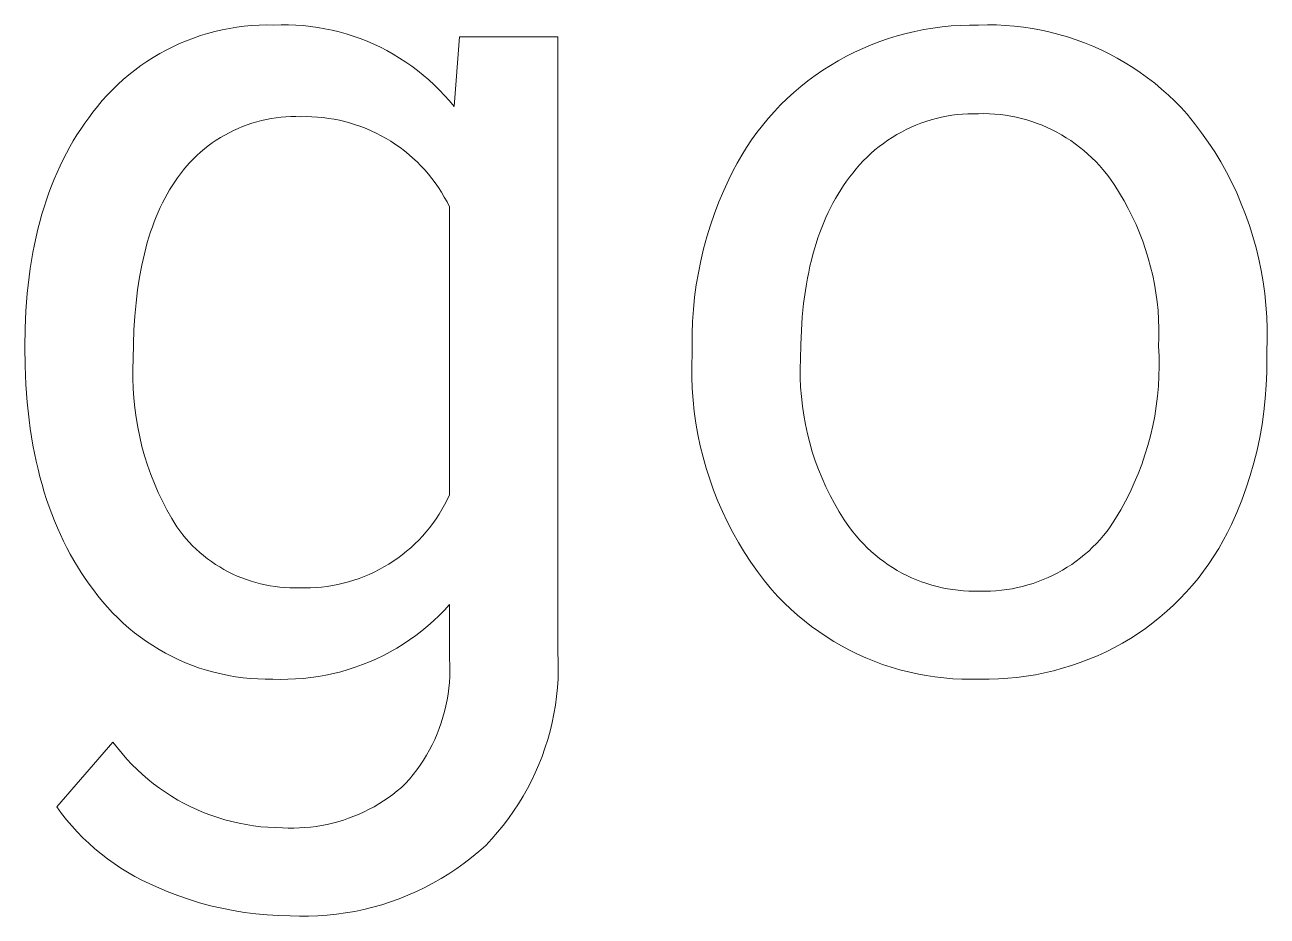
# Model space of a CAD drawing. Header units: millimetres. Extents: x -1246 to 2331, y -493 to 2006.
# Drawn here: x 1378.98 to 1428.53, y -220.11 to -184.54 of the extents above; entities that cross this region are included whole.
import ezdxf

# ---------------------------------------------------------------- set-up
doc = ezdxf.new("R2010")
doc.units = ezdxf.units.MM
doc.header["$MEASUREMENT"] = 0
doc.layers.add('Domyślny', color=7, linetype='Continuous', true_color=0x000000)

msp = doc.modelspace()

# ---------------------------------------------------------------- linework, layer by layer
at = {"layer": 'Domyślny', "color": 18, "lineweight": 15, "true_color": 0x000000}
for p, q in [((1386.27, -184.886), (1386.557, -184.809)), ((1386.557, -184.809), (1386.846, -184.741)), ((1386.846, -184.741), (1387.138, -184.684)), ((1387.138, -184.684), (1387.431, -184.636)), ((1387.431, -184.636), (1387.726, -184.599)), ((1387.726, -184.599), (1388.022, -184.571)), ((1388.022, -184.571), (1388.319, -184.554)), ((1388.319, -184.554), (1388.616, -184.547)), ((1388.616, -184.547), (1388.913, -184.55)), ((1388.913, -184.55), (1389.205, -184.541)), ((1389.205, -184.541), (1389.498, -184.542)), ((1389.498, -184.542), (1389.79, -184.553)), ((1389.79, -184.553), (1390.081, -184.574)), ((1390.081, -184.574), (1390.372, -184.604)), ((1390.372, -184.604), (1390.662, -184.645)), ((1390.662, -184.645), (1390.95, -184.695)), ((1390.95, -184.695), (1391.236, -184.755)), ((1391.236, -184.755), (1391.52, -184.824)), ((1391.52, -184.824), (1391.801, -184.903)), ((1414.126, -184.885), (1414.481, -184.801)), ((1414.481, -184.801), (1414.839, -184.729)), ((1414.839, -184.729), (1415.199, -184.669)), ((1415.199, -184.669), (1415.561, -184.621)), ((1415.561, -184.621), (1415.924, -184.585)), ((1415.924, -184.585), (1416.289, -184.561)), ((1416.289, -184.561), (1416.654, -184.549)), ((1416.654, -184.549), (1417.019, -184.55)), ((1417.019, -184.55), (1417.378, -184.542)), ((1417.378, -184.542), (1417.738, -184.547)), ((1417.738, -184.547), (1418.098, -184.565)), ((1418.098, -184.565), (1418.456, -184.594)), ((1418.456, -184.594), (1418.814, -184.636)), ((1418.814, -184.636), (1419.17, -184.689)), ((1419.17, -184.689), (1419.523, -184.755)), ((1419.523, -184.755), (1419.875, -184.833)), ((1384.882, -185.414), (1385.152, -185.29)), ((1385.152, -185.29), (1385.426, -185.175)), ((1385.426, -185.175), (1385.704, -185.069)), ((1385.704, -185.069), (1385.985, -184.972)), ((1385.985, -184.972), (1386.27, -184.886)), ((1391.801, -184.903), (1392.08, -184.992)), ((1392.08, -184.992), (1392.355, -185.089)), ((1392.355, -185.089), (1392.627, -185.196)), ((1392.627, -185.196), (1392.896, -185.312)), ((1392.896, -185.312), (1393.16, -185.437)), ((1396.096, -187.802), (1396.311, -185.014)), ((1396.311, -185.014), (1400.242, -185.014)), ((1400.242, -185.014), (1400.242, -209.577)), ((1412.739, -185.338), (1413.08, -185.208)), ((1413.08, -185.208), (1413.425, -185.089)), ((1413.425, -185.089), (1413.774, -184.981)), ((1413.774, -184.981), (1414.126, -184.885)), ((1419.875, -184.833), (1420.223, -184.922)), ((1420.223, -184.922), (1420.569, -185.024)), ((1420.569, -185.024), (1420.91, -185.137)), ((1420.91, -185.137), (1421.248, -185.261)), ((1421.248, -185.261), (1421.581, -185.397)), ((1384.1, -185.842), (1384.356, -185.69)), ((1384.356, -185.69), (1384.617, -185.548)), ((1384.617, -185.548), (1384.882, -185.414)), ((1393.16, -185.437), (1393.42, -185.571)), ((1393.42, -185.571), (1393.675, -185.714)), ((1393.675, -185.714), (1393.925, -185.865)), ((1411.425, -185.972), (1411.745, -185.797)), ((1411.745, -185.797), (1412.071, -185.633)), ((1412.071, -185.633), (1412.403, -185.48)), ((1412.403, -185.48), (1412.739, -185.338)), ((1421.581, -185.397), (1421.91, -185.544)), ((1421.91, -185.544), (1422.233, -185.702)), ((1422.233, -185.702), (1422.55, -185.871)), ((1383.365, -186.346), (1383.605, -186.17)), ((1383.605, -186.17), (1383.85, -186.001)), ((1383.85, -186.001), (1384.1, -185.842)), ((1393.925, -185.865), (1394.17, -186.024)), ((1394.17, -186.024), (1394.41, -186.192)), ((1394.41, -186.192), (1394.643, -186.367)), ((1410.804, -186.354), (1411.11, -186.158)), ((1411.11, -186.158), (1411.425, -185.972)), ((1422.55, -185.871), (1422.862, -186.051)), ((1422.862, -186.051), (1423.168, -186.241)), ((1423.168, -186.241), (1423.467, -186.442)), ((1382.686, -186.923), (1382.906, -186.723)), ((1382.906, -186.723), (1383.132, -186.531)), ((1383.132, -186.531), (1383.365, -186.346)), ((1394.643, -186.367), (1394.871, -186.551)), ((1394.871, -186.551), (1395.092, -186.742)), ((1395.092, -186.742), (1395.307, -186.94)), ((1409.929, -187.003), (1410.213, -186.777)), ((1410.213, -186.777), (1410.505, -186.56)), ((1410.505, -186.56), (1410.804, -186.354)), ((1423.467, -186.442), (1423.758, -186.652)), ((1423.758, -186.652), (1424.043, -186.873)), ((1382.267, -187.345), (1382.473, -187.13)), ((1382.473, -187.13), (1382.686, -186.923)), ((1395.307, -186.94), (1395.515, -187.145)), ((1395.515, -187.145), (1395.716, -187.357)), ((1409.385, -187.485), (1409.653, -187.239)), ((1409.653, -187.239), (1409.929, -187.003)), ((1424.043, -186.873), (1424.32, -187.102)), ((1424.32, -187.102), (1424.589, -187.341)), ((1381.694, -188.028), (1381.878, -187.794)), ((1381.878, -187.794), (1382.068, -187.566)), ((1382.068, -187.566), (1382.267, -187.345)), ((1395.716, -187.357), (1395.91, -187.576)), ((1395.91, -187.576), (1396.096, -187.802)), ((1408.874, -188.002), (1409.125, -187.739)), ((1409.125, -187.739), (1409.385, -187.485)), ((1424.589, -187.341), (1424.85, -187.589)), ((1424.85, -187.589), (1425.102, -187.846)), ((1381.366, -188.471), (1381.527, -188.247)), ((1381.527, -188.247), (1381.694, -188.028)), ((1388.805, -188.284), (1388.611, -188.32)), ((1389, -188.254), (1388.805, -188.284)), ((1389.196, -188.231), (1389, -188.254)), ((1389.393, -188.215), (1389.196, -188.231)), ((1389.59, -188.205), (1389.393, -188.215)), ((1389.788, -188.203), (1389.59, -188.205)), ((1389.985, -188.207), (1389.788, -188.203)), ((1390.207, -188.204), (1389.985, -188.207)), ((1390.43, -188.21), (1390.207, -188.204)), ((1390.651, -188.223), (1390.43, -188.21)), ((1390.873, -188.243), (1390.651, -188.223)), ((1391.093, -188.272), (1390.873, -188.243)), ((1391.312, -188.308), (1391.093, -188.272)), ((1408.4, -188.553), (1408.633, -188.273)), ((1408.633, -188.273), (1408.874, -188.002)), ((1415.329, -188.277), (1415.124, -188.334)), ((1415.537, -188.228), (1415.329, -188.277)), ((1415.746, -188.186), (1415.537, -188.228)), ((1415.956, -188.151), (1415.746, -188.186)), ((1416.167, -188.124), (1415.956, -188.151)), ((1416.38, -188.104), (1416.167, -188.124)), ((1416.592, -188.091), (1416.38, -188.104)), ((1416.806, -188.086), (1416.592, -188.091)), ((1417.019, -188.087), (1416.806, -188.086)), ((1417.235, -188.085), (1417.019, -188.087)), ((1417.452, -188.091), (1417.235, -188.085)), ((1417.668, -188.104), (1417.452, -188.091)), ((1417.883, -188.124), (1417.668, -188.104)), ((1418.098, -188.152), (1417.883, -188.124)), ((1418.311, -188.187), (1418.098, -188.152)), ((1418.524, -188.23), (1418.311, -188.187)), ((1418.734, -188.28), (1418.524, -188.23)), ((1418.943, -188.337), (1418.734, -188.28)), ((1425.102, -187.846), (1425.345, -188.111)), ((1425.345, -188.111), (1425.637, -188.473)), ((1381.058, -188.933), (1381.209, -188.699)), ((1381.209, -188.699), (1381.366, -188.471)), ((1387.303, -188.758), (1387.127, -188.846)), ((1387.483, -188.677), (1387.303, -188.758)), ((1387.666, -188.601), (1387.483, -188.677)), ((1387.851, -188.532), (1387.666, -188.601)), ((1388.038, -188.469), (1387.851, -188.532)), ((1388.227, -188.413), (1388.038, -188.469)), ((1388.418, -188.363), (1388.227, -188.413)), ((1388.611, -188.32), (1388.418, -188.363)), ((1391.53, -188.351), (1391.312, -188.308)), ((1391.746, -188.402), (1391.53, -188.351)), ((1391.961, -188.461), (1391.746, -188.402)), ((1392.173, -188.527), (1391.961, -188.461)), ((1392.383, -188.601), (1392.173, -188.527)), ((1392.59, -188.681), (1392.383, -188.601)), ((1392.794, -188.769), (1392.59, -188.681)), ((1392.995, -188.864), (1392.794, -188.769)), ((1408.178, -188.84), (1408.4, -188.553)), ((1414.132, -188.72), (1413.942, -188.818)), ((1414.325, -188.629), (1414.132, -188.72)), ((1414.521, -188.545), (1414.325, -188.629)), ((1414.719, -188.467), (1414.521, -188.545)), ((1414.92, -188.397), (1414.719, -188.467)), ((1415.124, -188.334), (1414.92, -188.397)), ((1419.15, -188.401), (1418.943, -188.337)), ((1419.354, -188.473), (1419.15, -188.401)), ((1419.556, -188.551), (1419.354, -188.473)), ((1419.755, -188.637), (1419.556, -188.551)), ((1419.951, -188.729), (1419.755, -188.637)), ((1420.143, -188.828), (1419.951, -188.729)), ((1425.637, -188.473), (1425.917, -188.844)), ((1380.771, -189.413), (1380.912, -189.171)), ((1380.912, -189.171), (1381.058, -188.933)), ((1386.452, -189.256), (1386.293, -189.373)), ((1386.615, -189.145), (1386.452, -189.256)), ((1386.782, -189.04), (1386.615, -189.145)), ((1386.953, -188.94), (1386.782, -189.04)), ((1387.127, -188.846), (1386.953, -188.94)), ((1393.192, -188.966), (1392.995, -188.864)), ((1393.386, -189.074), (1393.192, -188.966)), ((1393.576, -189.189), (1393.386, -189.074)), ((1393.762, -189.311), (1393.576, -189.189)), ((1407.763, -189.437), (1407.965, -189.135)), ((1407.965, -189.135), (1408.178, -188.84)), ((1413.222, -189.272), (1413.052, -189.4)), ((1413.396, -189.149), (1413.222, -189.272)), ((1413.574, -189.032), (1413.396, -189.149)), ((1413.756, -188.922), (1413.574, -189.032)), ((1413.942, -188.818), (1413.756, -188.922)), ((1420.332, -188.933), (1420.143, -188.828)), ((1420.518, -189.045), (1420.332, -188.933)), ((1420.699, -189.163), (1420.518, -189.045)), ((1420.876, -189.288), (1420.699, -189.163)), ((1425.917, -188.844), (1426.183, -189.224)), ((1426.183, -189.224), (1426.437, -189.614)), ((1380.506, -189.913), (1380.636, -189.661)), ((1380.636, -189.661), (1380.771, -189.413)), ((1385.841, -189.755), (1385.699, -189.893)), ((1385.987, -189.623), (1385.841, -189.755)), ((1386.138, -189.495), (1385.987, -189.623)), ((1386.293, -189.373), (1386.138, -189.495)), ((1393.944, -189.439), (1393.762, -189.311)), ((1394.121, -189.574), (1393.944, -189.439)), ((1394.293, -189.714), (1394.121, -189.574)), ((1394.46, -189.86), (1394.293, -189.714)), ((1407.39, -190.061), (1407.571, -189.746)), ((1407.571, -189.746), (1407.763, -189.437)), ((1412.726, -189.675), (1412.57, -189.821)), ((1412.886, -189.535), (1412.726, -189.675)), ((1413.052, -189.4), (1412.886, -189.535)), ((1421.049, -189.419), (1420.876, -189.288)), ((1421.217, -189.555), (1421.049, -189.419)), ((1421.38, -189.697), (1421.217, -189.555)), ((1421.538, -189.845), (1421.38, -189.697)), ((1426.437, -189.614), (1426.677, -190.011)), ((1380.262, -190.432), (1380.382, -190.17)), ((1380.382, -190.17), (1380.506, -189.913)), ((1385.43, -190.182), (1385.303, -190.333)), ((1385.562, -190.035), (1385.43, -190.182)), ((1385.699, -189.893), (1385.562, -190.035)), ((1394.622, -190.012), (1394.46, -189.86)), ((1394.779, -190.17), (1394.622, -190.012)), ((1394.93, -190.333), (1394.779, -190.17)), ((1407.219, -190.382), (1407.39, -190.061)), ((1412.275, -190.128), (1412.135, -190.289)), ((1412.42, -189.972), (1412.275, -190.128)), ((1412.57, -189.821), (1412.42, -189.972)), ((1421.691, -189.998), (1421.538, -189.845)), ((1421.839, -190.156), (1421.691, -189.998)), ((1421.981, -190.32), (1421.839, -190.156)), ((1426.677, -190.011), (1426.904, -190.417)), ((1380.039, -190.969), (1380.148, -190.698)), ((1380.148, -190.698), (1380.262, -190.432)), ((1385.066, -190.649), (1384.958, -190.803)), ((1385.182, -190.489), (1385.066, -190.649)), ((1385.303, -190.333), (1385.182, -190.489)), ((1395.075, -190.501), (1394.93, -190.333)), ((1395.215, -190.674), (1395.075, -190.501)), ((1395.348, -190.852), (1395.215, -190.674)), ((1406.854, -191.154), (1407.06, -190.708)), ((1407.06, -190.708), (1407.219, -190.382)), ((1411.873, -190.625), (1411.753, -190.785)), ((1412.001, -190.454), (1411.873, -190.625)), ((1412.135, -190.289), (1412.001, -190.454)), ((1422.118, -190.488), (1421.981, -190.32)), ((1422.248, -190.661), (1422.118, -190.488)), ((1422.449, -190.954), (1422.248, -190.661)), ((1426.904, -190.417), (1427.116, -190.83)), ((1379.838, -191.526), (1379.936, -191.245)), ((1379.936, -191.245), (1380.039, -190.969)), ((1384.752, -191.125), (1384.655, -191.293)), ((1384.853, -190.962), (1384.752, -191.125)), ((1384.958, -190.803), (1384.853, -190.962)), ((1395.475, -191.034), (1395.348, -190.852)), ((1395.596, -191.221), (1395.475, -191.034)), ((1395.71, -191.411), (1395.596, -191.221)), ((1406.663, -191.607), (1406.854, -191.154)), ((1411.524, -191.12), (1411.416, -191.293)), ((1411.637, -190.95), (1411.524, -191.12)), ((1411.753, -190.785), (1411.637, -190.95)), ((1422.639, -191.255), (1422.449, -190.954)), ((1422.82, -191.561), (1422.639, -191.255)), ((1427.116, -190.83), (1427.315, -191.25)), ((1427.315, -191.25), (1427.499, -191.677)), ((1379.745, -191.812), (1379.838, -191.526)), ((1384.469, -191.644), (1384.382, -191.826)), ((1384.56, -191.466), (1384.469, -191.644)), ((1384.655, -191.293), (1384.56, -191.466)), ((1395.817, -191.606), (1395.71, -191.411)), ((1395.918, -191.804), (1395.817, -191.606)), ((1406.488, -192.066), (1406.663, -191.607)), ((1411.21, -191.653), (1411.113, -191.839)), ((1411.311, -191.471), (1411.21, -191.653)), ((1411.416, -191.293), (1411.311, -191.471)), ((1422.991, -191.873), (1422.82, -191.561)), ((1427.499, -191.677), (1427.669, -192.109)), ((1379.575, -192.397), (1379.658, -192.102)), ((1379.658, -192.102), (1379.745, -191.812)), ((1384.217, -192.204), (1384.139, -192.4)), ((1384.298, -192.013), (1384.217, -192.204)), ((1384.382, -191.826), (1384.298, -192.013)), ((1395.918, -203.299), (1395.918, -191.804)), ((1406.327, -192.531), (1406.488, -192.066)), ((1410.93, -192.224), (1410.844, -192.423)), ((1411.02, -192.03), (1410.93, -192.224)), ((1411.113, -191.839), (1411.02, -192.03)), ((1423.15, -192.191), (1422.991, -191.873)), ((1423.3, -192.514), (1423.15, -192.191)), ((1427.669, -192.109), (1427.824, -192.547)), ((1379.427, -193.001), (1379.498, -192.697)), ((1379.498, -192.697), (1379.575, -192.397)), ((1384.065, -192.601), (1383.995, -192.807)), ((1384.139, -192.4), (1384.065, -192.601)), ((1406.182, -193), (1406.327, -192.531)), ((1410.762, -192.627), (1410.684, -192.834)), ((1410.844, -192.423), (1410.762, -192.627)), ((1423.438, -192.842), (1423.3, -192.514)), ((1427.824, -192.547), (1427.964, -192.99)), ((1379.36, -193.31), (1379.427, -193.001)), ((1383.864, -193.231), (1383.803, -193.45)), ((1383.928, -193.017), (1383.864, -193.231)), ((1383.995, -192.807), (1383.928, -193.017)), ((1406.053, -193.474), (1406.182, -193)), ((1410.609, -193.046), (1410.539, -193.262)), ((1410.684, -192.834), (1410.609, -193.046)), ((1423.566, -193.174), (1423.438, -192.842)), ((1423.682, -193.51), (1423.566, -193.174)), ((1427.964, -192.99), (1428.089, -193.438)), ((1379.244, -193.943), (1379.299, -193.624)), ((1379.299, -193.624), (1379.36, -193.31)), ((1383.746, -193.674), (1383.693, -193.903)), ((1383.803, -193.45), (1383.746, -193.674)), ((1405.939, -193.952), (1406.053, -193.474)), ((1410.409, -193.707), (1410.35, -193.936)), ((1410.472, -193.482), (1410.409, -193.707)), ((1410.539, -193.262), (1410.472, -193.482)), ((1423.787, -193.85), (1423.682, -193.51)), ((1428.089, -193.438), (1428.198, -193.889)), ((1379.193, -194.266), (1379.244, -193.943)), ((1383.643, -194.136), (1383.553, -194.616)), ((1383.693, -193.903), (1383.643, -194.136)), ((1405.842, -194.434), (1405.939, -193.952)), ((1410.294, -194.169), (1410.243, -194.406)), ((1410.35, -193.936), (1410.294, -194.169)), ((1423.881, -194.193), (1423.787, -193.85)), ((1423.963, -194.539), (1423.881, -194.193)), ((1428.198, -193.889), (1428.292, -194.344)), ((1379.074, -195.265), (1379.148, -194.594)), ((1379.148, -194.594), (1379.193, -194.266)), ((1383.553, -194.616), (1383.476, -195.114)), ((1405.76, -194.918), (1405.842, -194.434)), ((1410.195, -194.648), (1410.151, -194.894)), ((1410.243, -194.406), (1410.195, -194.648)), ((1424.034, -194.888), (1423.963, -194.539)), ((1428.292, -194.344), (1428.371, -194.802)), ((1383.476, -195.114), (1383.414, -195.63)), ((1405.695, -195.405), (1405.76, -194.918)), ((1410.111, -195.144), (1410.042, -195.657)), ((1410.151, -194.894), (1410.111, -195.144)), ((1424.093, -195.239), (1424.034, -194.888)), ((1428.371, -194.802), (1428.434, -195.262)), ((1379.021, -195.955), (1379.074, -195.265)), ((1383.414, -195.63), (1383.365, -196.165)), ((1405.645, -195.894), (1405.695, -195.405)), ((1410.042, -195.657), (1409.988, -196.187)), ((1424.141, -195.591), (1424.093, -195.239)), ((1424.177, -195.945), (1424.141, -195.591)), ((1428.434, -195.262), (1428.481, -195.725)), ((1428.481, -195.725), (1428.513, -196.188)), ((1378.989, -196.663), (1379.021, -195.955)), ((1383.365, -196.165), (1383.33, -196.718)), ((1405.612, -196.385), (1405.645, -195.894)), ((1409.988, -196.187), (1409.95, -196.734)), ((1424.201, -196.3), (1424.177, -195.945)), ((1428.513, -196.188), (1428.529, -196.652)), ((1378.979, -197.391), (1378.989, -196.663)), ((1405.595, -196.876), (1405.612, -196.385)), ((1424.213, -196.656), (1424.201, -196.3)), ((1424.213, -197.011), (1424.213, -196.656)), ((1428.529, -196.652), (1428.529, -197.117)), ((1383.33, -196.718), (1383.31, -197.29)), ((1405.595, -197.367), (1405.595, -196.876)), ((1409.95, -196.734), (1409.927, -197.298)), ((1424.202, -197.367), (1424.213, -197.011)), ((1428.529, -197.117), (1428.514, -197.581)), ((1378.989, -198.149), (1378.979, -197.391)), ((1383.31, -197.29), (1383.303, -197.879)), ((1405.581, -198.127), (1405.595, -197.665)), ((1405.595, -197.665), (1405.595, -197.367)), ((1409.927, -197.298), (1409.919, -197.879)), ((1424.22, -197.766), (1424.202, -197.367)), ((1428.514, -197.581), (1428.514, -197.879)), ((1379.021, -198.887), (1378.989, -198.149)), ((1383.303, -197.879), (1383.288, -198.269)), ((1405.582, -198.59), (1405.581, -198.127)), ((1409.919, -197.879), (1409.907, -198.254)), ((1424.215, -198.565), (1424.224, -198.166)), ((1424.224, -198.166), (1424.22, -197.766)), ((1428.514, -197.879), (1428.512, -198.403)), ((1383.288, -198.269), (1383.287, -198.66)), ((1383.287, -198.66), (1383.299, -199.05)), ((1405.6, -199.052), (1405.582, -198.59)), ((1409.907, -198.254), (1409.909, -198.629)), ((1409.909, -198.629), (1409.923, -199.004)), ((1424.193, -198.964), (1424.215, -198.565)), ((1428.512, -198.403), (1428.493, -198.926)), ((1379.075, -199.604), (1379.021, -198.887)), ((1383.299, -199.05), (1383.324, -199.44)), ((1405.633, -199.514), (1405.6, -199.052)), ((1409.923, -199.004), (1409.951, -199.378)), ((1424.157, -199.362), (1424.193, -198.964)), ((1428.493, -198.926), (1428.455, -199.448)), ((1379.15, -200.301), (1379.075, -199.604)), ((1383.324, -199.44), (1383.363, -199.828)), ((1405.681, -199.974), (1405.633, -199.514)), ((1409.951, -199.378), (1409.991, -199.751)), ((1424.107, -199.759), (1424.157, -199.362)), ((1428.455, -199.448), (1428.4, -199.968)), ((1383.363, -199.828), (1383.415, -200.215)), ((1405.745, -200.432), (1405.681, -199.974)), ((1409.991, -199.751), (1410.045, -200.122)), ((1410.045, -200.122), (1410.111, -200.491)), ((1423.967, -200.546), (1424.043, -200.153)), ((1424.043, -200.153), (1424.107, -199.759)), ((1428.4, -199.968), (1428.327, -200.486)), ((1379.196, -200.642), (1379.15, -200.301)), ((1379.247, -200.978), (1379.196, -200.642)), ((1383.415, -200.215), (1383.48, -200.6)), ((1383.48, -200.6), (1383.559, -200.983)), ((1405.825, -200.888), (1405.745, -200.432)), ((1410.111, -200.491), (1410.191, -200.858)), ((1423.876, -200.935), (1423.967, -200.546)), ((1428.327, -200.486), (1428.235, -201.002)), ((1379.303, -201.309), (1379.247, -200.978)), ((1383.559, -200.983), (1383.651, -201.362)), ((1405.92, -201.341), (1405.825, -200.888)), ((1410.191, -200.858), (1410.283, -201.221)), ((1423.773, -201.321), (1423.876, -200.935)), ((1428.235, -201.002), (1428.126, -201.514)), ((1379.365, -201.635), (1379.303, -201.309)), ((1379.432, -201.955), (1379.365, -201.635)), ((1383.651, -201.362), (1383.755, -201.738)), ((1406.03, -201.79), (1405.92, -201.341)), ((1410.283, -201.221), (1410.388, -201.582)), ((1410.388, -201.582), (1410.505, -201.938)), ((1423.657, -201.703), (1423.773, -201.321)), ((1428.126, -201.514), (1428, -202.021)), ((1379.504, -202.271), (1379.432, -201.955)), ((1383.755, -201.738), (1383.873, -202.111)), ((1383.873, -202.111), (1384.003, -202.479)), ((1406.156, -202.235), (1406.03, -201.79)), ((1410.505, -201.938), (1410.634, -202.29)), ((1423.385, -202.455), (1423.527, -202.081)), ((1423.527, -202.081), (1423.657, -201.703)), ((1428, -202.021), (1427.855, -202.525)), ((1379.582, -202.581), (1379.504, -202.271)), ((1379.665, -202.887), (1379.582, -202.581)), ((1384.003, -202.479), (1384.146, -202.842)), ((1406.296, -202.676), (1406.156, -202.235)), ((1410.634, -202.29), (1410.776, -202.637)), ((1410.776, -202.637), (1410.93, -202.979)), ((1423.23, -202.823), (1423.385, -202.455)), ((1427.855, -202.525), (1427.694, -203.022)), ((1379.753, -203.187), (1379.665, -202.887)), ((1384.146, -202.842), (1384.301, -203.2)), ((1406.452, -203.112), (1406.296, -202.676)), ((1406.622, -203.542), (1406.452, -203.112)), ((1410.93, -202.979), (1411.096, -203.316)), ((1423.062, -203.186), (1423.23, -202.823)), ((1427.694, -203.022), (1427.516, -203.514)), ((1379.847, -203.483), (1379.753, -203.187)), ((1379.946, -203.773), (1379.847, -203.483)), ((1384.301, -203.2), (1384.468, -203.553)), ((1384.468, -203.553), (1384.648, -203.9)), ((1395.723, -203.692), (1395.824, -203.498)), ((1395.824, -203.498), (1395.918, -203.299)), ((1406.806, -203.966), (1406.622, -203.542)), ((1411.096, -203.316), (1411.273, -203.646)), ((1411.273, -203.646), (1411.462, -203.97)), ((1422.691, -203.893), (1422.883, -203.543)), ((1422.883, -203.543), (1423.062, -203.186)), ((1427.516, -203.514), (1427.32, -204)), ((1380.05, -204.058), (1379.946, -203.773)), ((1380.16, -204.338), (1380.05, -204.058)), ((1384.648, -203.9), (1384.839, -204.24)), ((1395.381, -204.255), (1395.501, -204.071)), ((1395.501, -204.071), (1395.615, -203.884)), ((1395.615, -203.884), (1395.723, -203.692)), ((1407.005, -204.384), (1406.806, -203.966)), ((1411.462, -203.97), (1411.662, -204.288)), ((1422.487, -204.237), (1422.691, -203.893)), ((1427.32, -204), (1427.108, -204.479)), ((1380.275, -204.613), (1380.16, -204.338)), ((1380.396, -204.883), (1380.275, -204.613)), ((1384.839, -204.24), (1385.042, -204.574)), ((1385.042, -204.574), (1385.157, -204.733)), ((1394.982, -204.778), (1395.121, -204.608)), ((1395.121, -204.608), (1395.254, -204.434)), ((1395.254, -204.434), (1395.381, -204.255)), ((1407.218, -204.795), (1407.005, -204.384)), ((1411.662, -204.288), (1411.873, -204.598)), ((1411.873, -204.598), (1412.002, -204.769)), ((1422.143, -204.747), (1422.272, -204.574)), ((1422.272, -204.574), (1422.487, -204.237)), ((1427.108, -204.479), (1426.949, -204.804)), ((1380.521, -205.148), (1380.396, -204.883)), ((1385.157, -204.733), (1385.278, -204.888)), ((1385.278, -204.888), (1385.405, -205.038)), ((1385.405, -205.038), (1385.536, -205.184)), ((1394.531, -205.257), (1394.687, -205.103)), ((1394.687, -205.103), (1394.837, -204.943)), ((1394.837, -204.943), (1394.982, -204.778)), ((1407.445, -205.198), (1407.218, -204.795)), ((1412.002, -204.769), (1412.137, -204.936)), ((1412.137, -204.936), (1412.278, -205.098)), ((1412.278, -205.098), (1412.425, -205.255)), ((1421.72, -205.236), (1421.867, -205.078)), ((1421.867, -205.078), (1422.008, -204.915)), ((1422.008, -204.915), (1422.143, -204.747)), ((1426.779, -205.124), (1426.598, -205.438)), ((1426.949, -204.804), (1426.779, -205.124)), ((1380.652, -205.408), (1380.521, -205.148)), ((1380.789, -205.663), (1380.652, -205.408)), ((1385.536, -205.184), (1385.672, -205.326)), ((1385.672, -205.326), (1385.813, -205.463)), ((1385.813, -205.463), (1385.959, -205.594)), ((1385.959, -205.594), (1386.109, -205.721)), ((1394.032, -205.687), (1394.203, -205.549)), ((1394.203, -205.549), (1394.369, -205.406)), ((1394.369, -205.406), (1394.531, -205.257)), ((1407.685, -205.594), (1407.445, -205.198)), ((1407.938, -205.981), (1407.685, -205.594)), ((1412.425, -205.255), (1412.577, -205.407)), ((1412.577, -205.407), (1412.734, -205.554)), ((1412.734, -205.554), (1412.896, -205.695)), ((1421.249, -205.679), (1421.411, -205.537)), ((1421.411, -205.537), (1421.568, -205.389)), ((1421.568, -205.389), (1421.72, -205.236)), ((1426.598, -205.438), (1426.407, -205.746)), ((1380.93, -205.913), (1380.789, -205.663)), ((1381.077, -206.158), (1380.93, -205.913)), ((1386.109, -205.721), (1386.264, -205.843)), ((1386.264, -205.843), (1386.422, -205.959)), ((1386.422, -205.959), (1386.584, -206.07)), ((1386.584, -206.07), (1386.75, -206.175)), ((1393.303, -206.174), (1393.492, -206.062)), ((1393.492, -206.062), (1393.676, -205.943)), ((1393.676, -205.943), (1393.856, -205.818)), ((1393.856, -205.818), (1394.032, -205.687)), ((1408.205, -206.359), (1407.938, -205.981)), ((1412.896, -205.695), (1413.063, -205.83)), ((1413.063, -205.83), (1413.234, -205.959)), ((1413.234, -205.959), (1413.41, -206.083)), ((1413.41, -206.083), (1413.59, -206.2)), ((1420.553, -206.188), (1420.733, -206.07)), ((1420.733, -206.07), (1420.91, -205.945)), ((1420.91, -205.945), (1421.081, -205.815)), ((1421.081, -205.815), (1421.249, -205.679)), ((1426.205, -206.047), (1425.994, -206.341)), ((1426.407, -205.746), (1426.205, -206.047)), ((1381.23, -206.398), (1381.077, -206.158)), ((1381.387, -206.633), (1381.23, -206.398)), ((1386.75, -206.175), (1386.92, -206.274)), ((1386.92, -206.274), (1387.093, -206.367)), ((1387.093, -206.367), (1387.269, -206.455)), ((1387.269, -206.455), (1387.448, -206.536)), ((1387.448, -206.536), (1387.629, -206.611)), ((1387.629, -206.611), (1387.814, -206.68)), ((1392.308, -206.634), (1392.513, -206.556)), ((1392.513, -206.556), (1392.716, -206.471)), ((1392.716, -206.471), (1392.915, -206.379)), ((1392.915, -206.379), (1393.111, -206.28)), ((1393.111, -206.28), (1393.303, -206.174)), ((1408.484, -206.728), (1408.205, -206.359)), ((1413.59, -206.2), (1413.775, -206.311)), ((1413.775, -206.311), (1413.962, -206.415)), ((1413.962, -206.415), (1414.154, -206.512)), ((1414.154, -206.512), (1414.348, -206.603)), ((1414.348, -206.603), (1414.546, -206.687)), ((1419.595, -206.68), (1419.793, -206.595)), ((1419.793, -206.595), (1419.988, -206.503)), ((1419.988, -206.503), (1420.18, -206.405)), ((1420.18, -206.405), (1420.368, -206.299)), ((1420.368, -206.299), (1420.553, -206.188)), ((1425.994, -206.341), (1425.773, -206.628)), ((1381.55, -206.863), (1381.387, -206.633)), ((1381.718, -207.087), (1381.55, -206.863)), ((1381.896, -207.325), (1381.718, -207.087)), ((1387.814, -206.68), (1388, -206.742)), ((1388, -206.742), (1388.188, -206.798)), ((1388.188, -206.798), (1388.378, -206.848)), ((1388.378, -206.848), (1388.57, -206.89)), ((1388.57, -206.89), (1388.763, -206.927)), ((1388.763, -206.927), (1388.957, -206.956)), ((1388.957, -206.956), (1389.153, -206.979)), ((1389.153, -206.979), (1389.348, -206.996)), ((1389.348, -206.996), (1389.545, -207.005)), ((1389.545, -207.005), (1389.741, -207.008)), ((1389.741, -207.008), (1389.938, -207.004)), ((1389.938, -207.004), (1390.157, -207.008)), ((1390.157, -207.008), (1390.376, -207.005)), ((1390.376, -207.005), (1390.596, -206.994)), ((1390.596, -206.994), (1390.814, -206.975)), ((1390.814, -206.975), (1391.032, -206.949)), ((1391.032, -206.949), (1391.249, -206.915)), ((1391.249, -206.915), (1391.464, -206.873)), ((1391.464, -206.873), (1391.678, -206.825)), ((1391.678, -206.825), (1391.891, -206.768)), ((1391.891, -206.768), (1392.101, -206.705)), ((1392.101, -206.705), (1392.308, -206.634)), ((1408.775, -207.087), (1408.484, -206.728)), ((1409.017, -207.352), (1408.775, -207.087)), ((1414.546, -206.687), (1414.747, -206.765)), ((1414.747, -206.765), (1414.95, -206.835)), ((1414.95, -206.835), (1415.155, -206.898)), ((1415.155, -206.898), (1415.363, -206.954)), ((1415.363, -206.954), (1415.572, -207.002)), ((1415.572, -207.002), (1415.783, -207.043)), ((1415.783, -207.043), (1415.995, -207.077)), ((1415.995, -207.077), (1416.208, -207.104)), ((1416.208, -207.104), (1416.422, -207.123)), ((1417.498, -207.133), (1417.713, -207.121)), ((1417.713, -207.121), (1417.928, -207.102)), ((1417.928, -207.102), (1418.142, -207.075)), ((1418.142, -207.075), (1418.355, -207.04)), ((1418.355, -207.04), (1418.566, -206.998)), ((1418.566, -206.998), (1418.776, -206.949)), ((1418.776, -206.949), (1418.984, -206.893)), ((1418.984, -206.893), (1419.19, -206.829)), ((1419.19, -206.829), (1419.394, -206.758)), ((1419.394, -206.758), (1419.595, -206.68)), ((1425.542, -206.907), (1425.302, -207.178)), ((1425.773, -206.628), (1425.542, -206.907)), ((1382.081, -207.557), (1381.896, -207.325)), ((1382.275, -207.781), (1382.081, -207.557)), ((1409.268, -207.609), (1409.017, -207.352)), ((1409.527, -207.856), (1409.268, -207.609)), ((1416.422, -207.123), (1416.637, -207.134)), ((1416.637, -207.134), (1416.851, -207.138)), ((1416.851, -207.138), (1417.066, -207.135)), ((1417.066, -207.135), (1417.282, -207.138)), ((1417.282, -207.138), (1417.498, -207.133)), ((1425.053, -207.442), (1424.795, -207.696)), ((1425.302, -207.178), (1425.053, -207.442)), ((1382.476, -208), (1382.275, -207.781)), ((1382.684, -208.21), (1382.476, -208)), ((1395.498, -208.112), (1395.277, -208.322)), ((1395.712, -207.895), (1395.498, -208.112)), ((1395.918, -207.671), (1395.712, -207.895)), ((1395.918, -209.839), (1395.918, -207.671)), ((1409.795, -208.095), (1409.527, -207.856)), ((1410.07, -208.325), (1409.795, -208.095)), ((1424.529, -207.942), (1424.254, -208.179)), ((1424.795, -207.696), (1424.529, -207.942)), ((1382.9, -208.414), (1382.684, -208.21)), ((1383.123, -208.61), (1382.9, -208.414)), ((1395.05, -208.524), (1394.815, -208.717)), ((1395.277, -208.322), (1395.05, -208.524)), ((1410.353, -208.545), (1410.07, -208.325)), ((1410.644, -208.755), (1410.353, -208.545)), ((1423.972, -208.406), (1423.682, -208.624)), ((1424.254, -208.179), (1423.972, -208.406)), ((1383.352, -208.798), (1383.123, -208.61)), ((1383.588, -208.979), (1383.352, -208.798)), ((1383.83, -209.15), (1383.588, -208.979)), ((1394.327, -209.081), (1394.073, -209.25)), ((1394.574, -208.903), (1394.327, -209.081)), ((1394.815, -208.717), (1394.574, -208.903)), ((1410.941, -208.955), (1410.644, -208.755)), ((1411.245, -209.145), (1410.941, -208.955)), ((1423.082, -209.029), (1422.761, -209.217)), ((1423.386, -208.831), (1423.082, -209.029)), ((1423.682, -208.624), (1423.386, -208.831)), ((1384.077, -209.314), (1383.83, -209.15)), ((1384.33, -209.469), (1384.077, -209.314)), ((1384.589, -209.615), (1384.33, -209.469)), ((1393.55, -209.561), (1393.281, -209.703)), ((1393.814, -209.41), (1393.55, -209.561)), ((1394.073, -209.25), (1393.814, -209.41)), ((1400.242, -209.577), (1400.255, -209.929)), ((1411.556, -209.325), (1411.245, -209.145)), ((1411.872, -209.494), (1411.556, -209.325)), ((1412.194, -209.652), (1411.872, -209.494)), ((1422.102, -209.559), (1421.765, -209.714)), ((1422.435, -209.393), (1422.102, -209.559)), ((1422.761, -209.217), (1422.435, -209.393)), ((1384.852, -209.752), (1384.589, -209.615)), ((1385.12, -209.879), (1384.852, -209.752)), ((1385.392, -209.998), (1385.12, -209.879)), ((1385.668, -210.106), (1385.392, -209.998)), ((1392.446, -210.072), (1392.16, -210.176)), ((1392.729, -209.958), (1392.446, -210.072)), ((1393.007, -209.835), (1392.729, -209.958)), ((1393.281, -209.703), (1393.007, -209.835)), ((1395.928, -210.074), (1395.918, -209.839)), ((1395.93, -210.31), (1395.928, -210.074)), ((1400.255, -209.929), (1400.256, -210.282)), ((1412.521, -209.799), (1412.194, -209.652)), ((1412.853, -209.935), (1412.521, -209.799)), ((1413.189, -210.06), (1412.853, -209.935)), ((1413.529, -210.173), (1413.189, -210.06)), ((1421.075, -209.989), (1420.724, -210.109)), ((1421.422, -209.857), (1421.075, -209.989)), ((1421.765, -209.714), (1421.422, -209.857)), ((1385.947, -210.206), (1385.668, -210.106)), ((1386.23, -210.295), (1385.947, -210.206)), ((1386.516, -210.375), (1386.23, -210.295)), ((1386.804, -210.445), (1386.516, -210.375)), ((1387.095, -210.504), (1386.804, -210.445)), ((1387.387, -210.554), (1387.095, -210.504)), ((1387.681, -210.593), (1387.387, -210.554)), ((1390.384, -210.588), (1390.082, -210.621)), ((1390.686, -210.545), (1390.384, -210.588)), ((1390.985, -210.492), (1390.686, -210.545)), ((1391.283, -210.428), (1390.985, -210.492)), ((1391.578, -210.354), (1391.283, -210.428)), ((1391.871, -210.27), (1391.578, -210.354)), ((1392.16, -210.176), (1391.871, -210.27)), ((1395.91, -210.781), (1395.924, -210.546)), ((1395.924, -210.546), (1395.93, -210.31)), ((1400.256, -210.282), (1400.245, -210.635)), ((1413.873, -210.274), (1413.529, -210.173)), ((1414.22, -210.364), (1413.873, -210.274)), ((1414.57, -210.442), (1414.22, -210.364)), ((1414.923, -210.508), (1414.57, -210.442)), ((1415.277, -210.562), (1414.923, -210.508)), ((1415.634, -210.603), (1415.277, -210.562)), ((1418.549, -210.58), (1418.18, -210.616)), ((1418.917, -210.532), (1418.549, -210.58)), ((1419.284, -210.472), (1418.917, -210.532)), ((1419.648, -210.399), (1419.284, -210.472)), ((1420.01, -210.314), (1419.648, -210.399)), ((1420.368, -210.218), (1420.01, -210.314)), ((1420.724, -210.109), (1420.368, -210.218)), ((1387.976, -210.623), (1387.681, -210.593)), ((1388.272, -210.642), (1387.976, -210.623)), ((1388.569, -210.651), (1388.272, -210.642)), ((1388.866, -210.649), (1388.569, -210.651)), ((1389.17, -210.658), (1388.866, -210.649)), ((1389.474, -210.656), (1389.17, -210.658)), ((1389.778, -210.644), (1389.474, -210.656)), ((1390.082, -210.621), (1389.778, -210.644)), ((1395.857, -211.249), (1395.887, -211.016)), ((1395.887, -211.016), (1395.91, -210.781)), ((1400.222, -210.987), (1400.187, -211.338)), ((1400.245, -210.635), (1400.222, -210.987)), ((1415.991, -210.633), (1415.634, -210.603)), ((1416.349, -210.651), (1415.991, -210.633)), ((1416.708, -210.656), (1416.349, -210.651)), ((1417.066, -210.649), (1416.708, -210.656)), ((1417.438, -210.65), (1417.066, -210.649)), ((1417.809, -210.639), (1417.438, -210.65)), ((1418.18, -210.616), (1417.809, -210.639)), ((1395.772, -211.713), (1395.818, -211.482)), ((1395.818, -211.482), (1395.857, -211.249)), ((1400.187, -211.338), (1400.14, -211.688)), ((1395.655, -212.169), (1395.717, -211.942)), ((1395.717, -211.942), (1395.772, -211.713)), ((1400.081, -212.035), (1400.01, -212.381)), ((1400.14, -211.688), (1400.081, -212.035)), ((1395.506, -212.617), (1395.584, -212.394)), ((1395.584, -212.394), (1395.655, -212.169)), ((1400.01, -212.381), (1399.927, -212.724)), ((1395.226, -213.266), (1395.327, -213.053)), ((1395.327, -213.053), (1395.42, -212.836)), ((1395.42, -212.836), (1395.506, -212.617)), ((1399.832, -213.064), (1399.725, -213.4)), ((1399.927, -212.724), (1399.832, -213.064)), ((1380.253, -215.747), (1382.493, -213.162)), ((1382.493, -213.162), (1382.669, -213.394)), ((1382.669, -213.394), (1382.854, -213.62)), ((1395.002, -213.68), (1395.117, -213.475)), ((1395.117, -213.475), (1395.226, -213.266)), ((1399.725, -213.4), (1399.608, -213.732)), ((1382.854, -213.62), (1383.046, -213.838)), ((1383.046, -213.838), (1383.246, -214.05)), ((1383.246, -214.05), (1383.453, -214.255)), ((1394.75, -214.079), (1394.88, -213.882)), ((1394.88, -213.882), (1395.002, -213.68)), ((1399.608, -213.732), (1399.478, -214.061)), ((1383.453, -214.255), (1383.667, -214.453)), ((1383.667, -214.453), (1383.888, -214.643)), ((1394.322, -214.641), (1394.471, -214.459)), ((1394.471, -214.459), (1394.614, -214.271)), ((1394.614, -214.271), (1394.75, -214.079)), ((1399.338, -214.384), (1399.186, -214.703)), ((1399.478, -214.061), (1399.338, -214.384)), ((1383.888, -214.643), (1384.115, -214.825)), ((1384.115, -214.825), (1384.348, -215)), ((1384.348, -215), (1384.587, -215.166)), ((1393.829, -215.111), (1394, -214.968)), ((1394, -214.968), (1394.166, -214.818)), ((1394.166, -214.818), (1394.322, -214.641)), ((1399.024, -215.016), (1398.851, -215.324)), ((1399.186, -214.703), (1399.024, -215.016)), ((1384.587, -215.166), (1384.832, -215.324)), ((1384.832, -215.324), (1385.083, -215.473)), ((1385.083, -215.473), (1385.338, -215.613)), ((1393.1, -215.626), (1393.289, -215.507)), ((1393.289, -215.507), (1393.474, -215.381)), ((1393.474, -215.381), (1393.654, -215.249)), ((1393.654, -215.249), (1393.829, -215.111)), ((1398.851, -215.324), (1398.667, -215.625)), ((1380.444, -216.008), (1380.253, -215.747)), ((1380.644, -216.261), (1380.444, -216.008)), ((1385.338, -215.613), (1385.598, -215.744)), ((1385.598, -215.744), (1385.862, -215.867)), ((1385.862, -215.867), (1386.131, -215.98)), ((1386.131, -215.98), (1386.403, -216.083)), ((1392.102, -216.124), (1392.308, -216.038)), ((1392.308, -216.038), (1392.511, -215.945)), ((1392.511, -215.945), (1392.711, -215.845)), ((1392.711, -215.845), (1392.908, -215.739)), ((1392.908, -215.739), (1393.1, -215.626)), ((1398.473, -215.92), (1398.27, -216.207)), ((1398.667, -215.625), (1398.473, -215.92)), ((1380.853, -216.508), (1380.644, -216.261)), ((1381.07, -216.747), (1380.853, -216.508)), ((1386.403, -216.083), (1386.679, -216.177)), ((1386.679, -216.177), (1386.958, -216.262)), ((1386.958, -216.262), (1387.239, -216.337)), ((1387.239, -216.337), (1387.523, -216.402)), ((1387.523, -216.402), (1387.809, -216.457)), ((1387.809, -216.457), (1388.097, -216.502)), ((1388.097, -216.502), (1388.386, -216.537)), ((1388.386, -216.537), (1388.676, -216.562)), ((1390.374, -216.554), (1390.595, -216.526)), ((1390.595, -216.526), (1390.816, -216.49)), ((1390.816, -216.49), (1391.035, -216.448)), ((1391.035, -216.448), (1391.252, -216.397)), ((1391.252, -216.397), (1391.468, -216.34)), ((1391.468, -216.34), (1391.682, -216.275)), ((1391.682, -216.275), (1391.893, -216.203)), ((1391.893, -216.203), (1392.102, -216.124)), ((1398.056, -216.488), (1397.833, -216.761)), ((1398.27, -216.207), (1398.056, -216.488)), ((1381.296, -216.978), (1381.07, -216.747)), ((1381.529, -217.201), (1381.296, -216.978)), ((1388.676, -216.562), (1388.967, -216.576)), ((1388.967, -216.576), (1389.259, -216.581)), ((1389.259, -216.581), (1389.482, -216.591)), ((1389.482, -216.591), (1389.705, -216.593)), ((1389.705, -216.593), (1389.928, -216.587)), ((1389.928, -216.587), (1390.151, -216.574)), ((1390.151, -216.574), (1390.374, -216.554)), ((1397.6, -217.027), (1397.359, -217.284)), ((1397.833, -216.761), (1397.6, -217.027)), ((1381.77, -217.416), (1381.529, -217.201)), ((1382.018, -217.623), (1381.77, -217.416)), ((1397.359, -217.284), (1397.082, -217.53)), ((1382.274, -217.82), (1382.018, -217.623)), ((1382.536, -218.009), (1382.274, -217.82)), ((1382.804, -218.189), (1382.536, -218.009)), ((1396.504, -217.992), (1396.203, -218.208)), ((1396.797, -217.766), (1396.504, -217.992)), ((1397.082, -217.53), (1396.797, -217.766)), ((1383.079, -218.359), (1382.804, -218.189)), ((1383.36, -218.519), (1383.079, -218.359)), ((1383.645, -218.669), (1383.36, -218.519)), ((1395.895, -218.414), (1395.58, -218.608)), ((1396.203, -218.208), (1395.895, -218.414)), ((1383.936, -218.81), (1383.645, -218.669)), ((1384.232, -218.94), (1383.936, -218.81)), ((1384.652, -219.12), (1384.232, -218.94)), ((1394.931, -218.964), (1394.597, -219.125)), ((1395.258, -218.792), (1394.931, -218.964)), ((1395.58, -218.608), (1395.258, -218.792)), ((1385.079, -219.285), (1384.652, -219.12)), ((1385.511, -219.435), (1385.079, -219.285)), ((1385.947, -219.571), (1385.511, -219.435)), ((1393.915, -219.412), (1393.566, -219.538)), ((1394.259, -219.275), (1393.915, -219.412)), ((1394.597, -219.125), (1394.259, -219.275)), ((1386.389, -219.691), (1385.947, -219.571)), ((1386.834, -219.795), (1386.389, -219.691)), ((1387.282, -219.885), (1386.834, -219.795)), ((1387.734, -219.958), (1387.282, -219.885)), ((1388.187, -220.016), (1387.734, -219.958)), ((1391.771, -219.981), (1391.404, -220.032)), ((1392.136, -219.917), (1391.771, -219.981)), ((1392.498, -219.841), (1392.136, -219.917)), ((1392.858, -219.752), (1392.498, -219.841)), ((1393.214, -219.651), (1392.858, -219.752)), ((1393.566, -219.538), (1393.214, -219.651)), ((1388.643, -220.058), (1388.187, -220.016)), ((1389.099, -220.085), (1388.643, -220.058)), ((1389.556, -220.095), (1389.099, -220.085)), ((1389.927, -220.108), (1389.556, -220.095)), ((1390.297, -220.108), (1389.927, -220.108)), ((1390.667, -220.096), (1390.297, -220.108)), ((1391.036, -220.07), (1390.667, -220.096)), ((1391.404, -220.032), (1391.036, -220.07))]:
    msp.add_line(p, q, dxfattribs=at)

doc.saveas('drawing.dxf')
